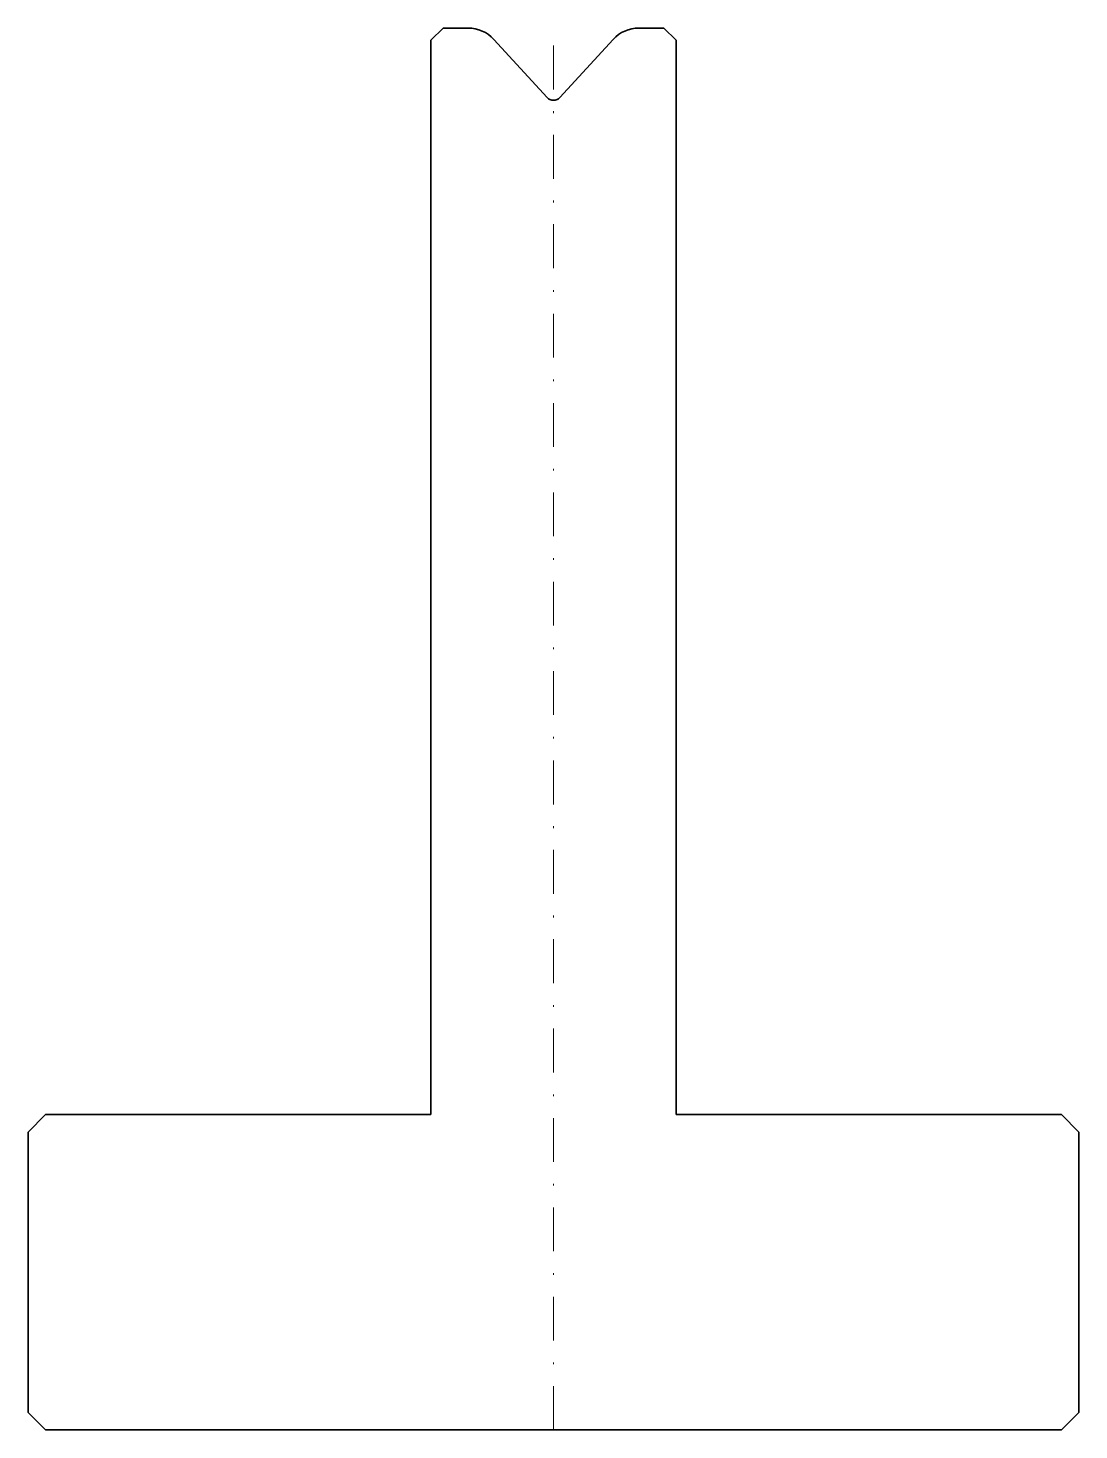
# Model space of a CAD drawing. Header units: millimetres. Extents: x -30 to 30, y -80 to 0.
import ezdxf

# ---------------------------------------------------------------- set-up
doc = ezdxf.new("R2010")
doc.units = ezdxf.units.MM
doc.header["$LTSCALE"] = 5
doc.linetypes.add('AUSGEZOGEN', pattern=[0])
doc.linetypes.add('DASHDOT', pattern=[1, 0.5, -0.25, 0, -0.25])
doc.layers.add('2', color=7, linetype='Continuous')

msp = doc.modelspace()

# ---------------------------------------------------------------- linework, layer by layer
at = {"layer": '2', "color": 7, "linetype": 'DASHDOT', "lineweight": 18}
msp.add_line((0, -80), (0, 0), dxfattribs=at)
at = {"layer": '2', "color": 7, "linetype": 'AUSGEZOGEN', "lineweight": 35}
for p, q in [((6.3, 0), (4.88, 0)), ((7, -0.7), (6.3, 0)), ((-6.3, 0), (-7, -0.7)), ((-7, -0.7), (-7, -62)), ((-4.88, 0), (-6.3, 0)), ((-0.369, -3.963), (-3.405, -0.649)), ((3.405, -0.649), (0.369, -3.963)), ((7, -62), (7, -0.7)), ((-29, -62), (-30, -63)), ((-7, -62), (-29, -62)), ((29, -62), (7, -62)), ((30, -63), (29, -62)), ((-30, -63), (-30, -79)), ((30, -79), (30, -63)), ((-30, -79), (-29, -80)), ((29, -80), (30, -79)), ((-29, -80), (29, -80))]:
    msp.add_line(p, q, dxfattribs=at)
for centre, radius, start, end in [((-4.88, -2), 2, 42.5, 90), ((4.88, -2), 2, 90, 137.5), ((0, -3.625), 0.5, 222.5, 317.5)]:
    msp.add_arc(centre, radius, start, end, dxfattribs=at)

doc.saveas('drawing.dxf')
